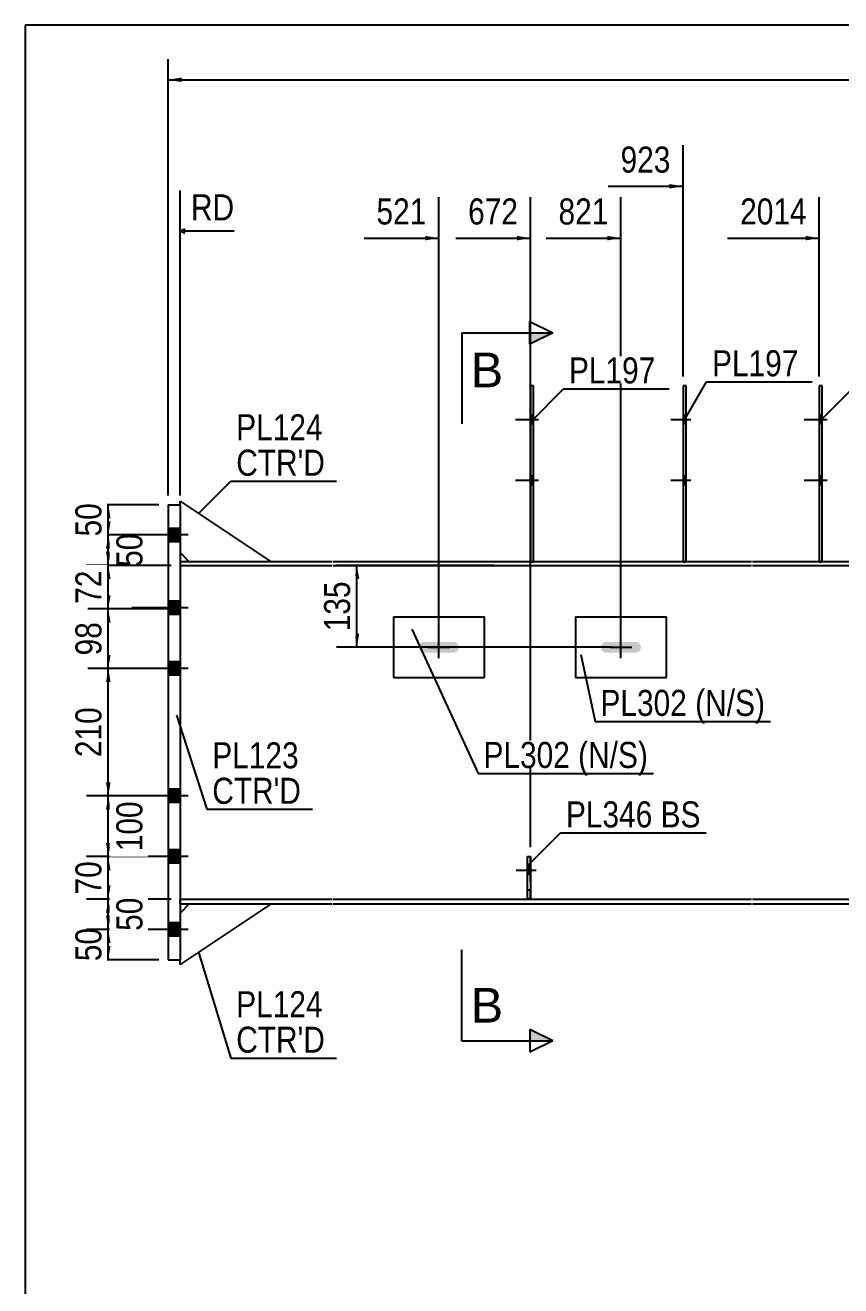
# Model space of a CAD drawing. Header units: millimetres. Extents: x -20 to 383, y -199 to 78.
# Drawn here: x -17 to 72.6, y -60.8 to 77.7 of the extents above; entities that cross this region are included whole.
import ezdxf

# ---------------------------------------------------------------- set-up
doc = ezdxf.new("R2010")
doc.units = ezdxf.units.MM
doc.linetypes.add('DXK_LINE_DOT1', pattern=[1.8814, 0.9407, -0.9407])
doc.linetypes.add('DXK_LINE_DOT2', pattern=[3.9198, 1.9599, -1.9599])
doc.styles.add('Arial', font='ARIAL.TTF', dxfattribs={"height": 0.2})
doc.styles.add('Arial Narrow', font='ARIALN.TTF', dxfattribs={"height": 0.2})

# ---------------------------------------------------------------- blocks, each defined once
blk = doc.blocks.new('Unknown-623588473-1210')
at = {"color": 5, "linetype": 'Continuous'}
for p, q in [((382.97, 77.69), (-17.03, 77.69)), ((-17.03, 77.69), (-17.03, -199.31))]:
    blk.add_line(p, q, dxfattribs=at)
blk = doc.blocks.new('Part-623588473-1927 - 1523')
at = {"color": 2, "linetype": 'Continuous'}
for p, q in [((70.55, 38.07), (70.22, 38.07)), ((70.22, 38.07), (70.22, 18.73)), ((70.55, 18.73), (70.55, 38.07))]:
    blk.add_line(p, q, dxfattribs=at)
at = {"color": 7, "linetype": 'DXK_LINE_DOT1'}
blk.add_line((70.22, 18.73), (70.55, 18.73), dxfattribs=at)
blk = doc.blocks.new('Part-623588473-1552 - 1523')
at = {"color": 2, "linetype": 'Continuous'}
for p, q in [((16.67, 18.73), (0, 18.73)), ((0, 18.33), (16.67, 18.33)), ((62.78, 18.73), (16.77, 18.73)), ((16.77, 18.33), (62.78, 18.33)), ((77.75, 18.73), (62.88, 18.73)), ((62.88, 18.33), (77.75, 18.33)), ((91.18, 18.73), (77.85, 18.73)), ((77.85, 18.33), (91.18, 18.33)), ((109.19, 18.73), (91.28, 18.73)), ((91.28, 18.33), (109.19, 18.33)), ((124.16, 18.73), (109.29, 18.73)), ((109.29, 18.33), (124.16, 18.33)), ((130.93, 18.73), (124.26, 18.73)), ((124.26, 18.33), (130.93, 18.33)), ((130.93, 18.33), (130.93, 18.73))]:
    blk.add_line(p, q, dxfattribs=at)
at = {"color": 7, "linetype": 'DXK_LINE_DOT1'}
blk.add_line((0, 18.73), (0, 18.33), dxfattribs=at)
blk = doc.blocks.new('Part-623588473-1623 - 1523')
at = {"color": 2, "linetype": 'Continuous'}
for p, q in [((0, -18.33), (16.67, -18.33)), ((0, -18.87), (16.67, -18.87)), ((16.77, -18.33), (62.78, -18.33)), ((16.77, -18.87), (62.78, -18.87)), ((62.88, -18.33), (77.75, -18.33)), ((62.88, -18.87), (77.75, -18.87)), ((77.85, -18.33), (91.18, -18.33)), ((77.85, -18.87), (91.18, -18.87)), ((91.28, -18.33), (97.95, -18.33)), ((91.28, -18.87), (97.95, -18.87)), ((97.95, -18.87), (97.95, -18.33))]:
    blk.add_line(p, q, dxfattribs=at)
at = {"color": 7, "linetype": 'DXK_LINE_DOT1'}
blk.add_line((0, -18.87), (0, -18.33), dxfattribs=at)
blk = doc.blocks.new('Bolt-623588473-2254 - 1523')
at = {"linetype": 'Continuous'}
for points in [[(70.55, 33.87), (70.55, 34.8), (70.22, 34.8), (70.22, 33.87)], [(70.55, 33.87), (70.55, 34.8), (70.22, 34.8), (70.22, 33.87)], [(70.55, 27.2), (70.55, 28.13), (70.22, 28.13), (70.22, 27.2)], [(70.55, 27.2), (70.55, 28.13), (70.22, 28.13), (70.22, 27.2)]]:
    blk.add_hatch(color=3, dxfattribs=at).paths.add_polyline_path(points)
at = {"color": 3, "linetype": 'Continuous'}
for p, q in [((70.55, 34.8), (70.22, 34.8)), ((70.55, 34.8), (70.22, 34.8)), ((71.08, 34.33), (68.55, 34.33)), ((71.08, 34.33), (68.55, 34.33)), ((70.55, 33.87), (70.22, 33.87)), ((70.55, 33.87), (70.22, 33.87)), ((70.55, 28.13), (70.22, 28.13)), ((70.55, 28.13), (70.22, 28.13)), ((71.08, 27.67), (68.55, 27.67)), ((71.08, 27.67), (68.55, 27.67)), ((70.55, 27.2), (70.22, 27.2)), ((70.55, 27.2), (70.22, 27.2))]:
    blk.add_line(p, q, dxfattribs=at)
blk = doc.blocks.new('Part-623588473-1807 - 1523')
at = {"color": 2, "linetype": 'Continuous'}
for p, q in [((-1.33, 25), (0, 25)), ((-1.33, 25), (-1.33, -25)), ((0, 25), (0, -25)), ((-1.33, -25), (0, -25))]:
    blk.add_line(p, q, dxfattribs=at)
blk = doc.blocks.new('Part-623588473-1836 - 1523')
at = {"color": 2, "linetype": 'Continuous'}
for p, q in [((0, 25), (0, 25.4)), ((0, 25.4), (10, 18.73)), ((0, 19.73), (1, 18.73))]:
    blk.add_line(p, q, dxfattribs=at)
at = {"color": 7, "linetype": 'DXK_LINE_DOT1'}
for p, q in [((0, 25), (0, 19.73)), ((10, 18.73), (1, 18.73))]:
    blk.add_line(p, q, dxfattribs=at)
blk = doc.blocks.new('Part-623588473-1841 - 1523')
at = {"color": 2, "linetype": 'Continuous'}
for p, q in [((10, -18.87), (0, -25.53)), ((1, -18.87), (0, -19.87)), ((0, -25.53), (0, -25))]:
    blk.add_line(p, q, dxfattribs=at)
at = {"color": 7, "linetype": 'DXK_LINE_DOT1'}
for p, q in [((1, -18.87), (10, -18.87)), ((0, -19.87), (0, -25))]:
    blk.add_line(p, q, dxfattribs=at)
blk = doc.blocks.new('Part-623588473-1856 - 1523')
at = {"color": 2, "linetype": 'Continuous'}
for p, q in [((43.43, 12.67), (53.43, 12.67)), ((43.43, 12.67), (43.43, 6)), ((53.43, 6), (53.43, 12.67)), ((43.43, 6), (53.43, 6))]:
    blk.add_line(p, q, dxfattribs=at)
blk = doc.blocks.new('Bolt-623588473-7338 - 1523')
at = {"color": 3, "linetype": 'DXK_LINE_DOT2'}
for p, q in [((39.13, -15.18), (36.93, -15.18)), ((38.5, -14.71), (38.17, -14.71)), ((38.5, -15.65), (38.17, -15.65))]:
    blk.add_line(p, q, dxfattribs=at)
blk = doc.blocks.new('Part-623588473-2072 - 1523')
at = {"color": 2, "linetype": 'Continuous'}
for p, q in [((55.58, 38.07), (55.25, 38.07)), ((55.25, 38.07), (55.25, 18.73)), ((55.58, 18.73), (55.58, 38.07))]:
    blk.add_line(p, q, dxfattribs=at)
at = {"color": 7, "linetype": 'DXK_LINE_DOT1'}
blk.add_line((55.25, 18.73), (55.58, 18.73), dxfattribs=at)
blk = doc.blocks.new('Part-623588473-2144 - 1523')
at = {"color": 7, "linetype": 'DXK_LINE_DOT1'}
for p, q in [((0, 18.33), (0, -18.33)), ((0, 18.33), (16.67, 18.33)), ((16.77, 18.33), (62.78, 18.33)), ((62.88, 18.33), (77.75, 18.33)), ((77.85, 18.33), (84.52, 18.33)), ((0, -18.33), (16.67, -18.33)), ((16.77, -18.33), (62.78, -18.33)), ((62.88, -18.33), (77.75, -18.33)), ((77.85, -18.33), (84.52, -18.33))]:
    blk.add_line(p, q, dxfattribs=at)
at = {"color": 2, "linetype": 'Continuous'}
blk.add_line((84.52, 18.33), (84.52, -18.33), dxfattribs=at)
blk = doc.blocks.new('Bolt-623588473-2148 - 1523')
at = {"linetype": 'Continuous'}
for points in [[(-1.33, 22.4), (-1.33, 20.93), (0, 20.93), (0, 22.4)], [(-1.33, 22.4), (-1.33, 20.93), (0, 20.93), (0, 22.4)], [(-1.33, 14.4), (-1.33, 12.93), (0, 12.93), (0, 14.4)], [(-1.33, 14.4), (-1.33, 12.93), (0, 12.93), (0, 14.4)], [(-1.33, 7.73), (-1.33, 6.27), (0, 6.27), (0, 7.73)], [(-1.33, 7.73), (-1.33, 6.27), (0, 6.27), (0, 7.73)], [(-1.33, -6.27), (-1.33, -7.73), (0, -7.73), (0, -6.27)], [(-1.33, -6.27), (-1.33, -7.73), (0, -7.73), (0, -6.27)], [(-1.33, -12.93), (-1.33, -14.4), (0, -14.4), (0, -12.93)], [(-1.33, -12.93), (-1.33, -14.4), (0, -14.4), (0, -12.93)], [(-1.33, -20.93), (-1.33, -22.4), (0, -22.4), (0, -20.93)], [(-1.33, -20.93), (-1.33, -22.4), (0, -22.4), (0, -20.93)]]:
    blk.add_hatch(color=3, dxfattribs=at).paths.add_polyline_path(points)
at = {"color": 3, "linetype": 'Continuous'}
for p, q in [((0, 22.4), (-1.33, 22.4)), ((0, 22.4), (-1.33, 22.4)), ((0.89, 21.67), (-5.33, 21.67)), ((0.89, 21.67), (-5.33, 21.67)), ((0, 20.93), (-1.33, 20.93)), ((0, 20.93), (-1.33, 20.93)), ((0, 14.4), (-1.33, 14.4)), ((0, 14.4), (-1.33, 14.4)), ((0.89, 13.67), (-5.33, 13.67)), ((0.89, 13.67), (-5.33, 13.67)), ((0, 12.93), (-1.33, 12.93)), ((0, 12.93), (-1.33, 12.93)), ((0.89, 7), (-5.33, 7)), ((0.89, 7), (-5.33, 7)), ((0, 7.73), (-1.33, 7.73)), ((0, 7.73), (-1.33, 7.73)), ((0, 6.27), (-1.33, 6.27)), ((0, 6.27), (-1.33, 6.27)), ((0, -6.27), (-1.33, -6.27)), ((0, -6.27), (-1.33, -6.27)), ((0.89, -7), (-5.33, -7)), ((0.89, -7), (-5.33, -7)), ((0, -7.73), (-1.33, -7.73)), ((0, -7.73), (-1.33, -7.73)), ((0.89, -13.67), (-5.33, -13.67)), ((0.89, -13.67), (-5.33, -13.67)), ((0, -12.93), (-1.33, -12.93)), ((0, -12.93), (-1.33, -12.93)), ((0, -14.4), (-1.33, -14.4)), ((0, -14.4), (-1.33, -14.4)), ((0.89, -21.67), (-5.33, -21.67)), ((0.89, -21.67), (-5.33, -21.67)), ((0, -20.93), (-1.33, -20.93)), ((0, -20.93), (-1.33, -20.93)), ((0, -22.4), (-1.33, -22.4)), ((0, -22.4), (-1.33, -22.4))]:
    blk.add_line(p, q, dxfattribs=at)
blk = doc.blocks.new('Bolt-623588473-2232 - 1523')
at = {"linetype": 'Continuous'}
blk.add_hatch(color=3, dxfattribs=at).paths.add_polyline_path([(30.46, 8.91), (30.59, 9.1), (30.63, 9.33), (30.59, 9.56), (30.46, 9.76), (30.26, 9.89), (30.03, 9.93), (26.83, 9.93), (26.6, 9.89), (26.41, 9.76), (26.28, 9.56), (26.23, 9.33), (26.28, 9.1), (26.41, 8.91), (26.6, 8.78), (26.83, 8.73), (30.03, 8.73), (30.26, 8.78)])
at = {"color": 3, "linetype": 'Continuous'}
for p, q in [((28.43, 8.13), (28.43, 10.53)), ((27.23, 9.33), (29.63, 9.33))]:
    blk.add_line(p, q, dxfattribs=at)
blk = doc.blocks.new('Bolt-623588473-2243 - 1523')
at = {"linetype": 'Continuous'}
for points in [[(55.58, 33.87), (55.58, 34.8), (55.25, 34.8), (55.25, 33.87)], [(55.58, 33.87), (55.58, 34.8), (55.25, 34.8), (55.25, 33.87)], [(55.58, 27.2), (55.58, 28.13), (55.25, 28.13), (55.25, 27.2)], [(55.58, 27.2), (55.58, 28.13), (55.25, 28.13), (55.25, 27.2)]]:
    blk.add_hatch(color=3, dxfattribs=at).paths.add_polyline_path(points)
at = {"color": 3, "linetype": 'Continuous'}
for p, q in [((55.58, 34.8), (55.25, 34.8)), ((55.58, 34.8), (55.25, 34.8)), ((56.12, 34.33), (53.92, 34.33)), ((56.12, 34.33), (53.92, 34.33)), ((55.58, 33.87), (55.25, 33.87)), ((55.58, 33.87), (55.25, 33.87)), ((55.58, 28.13), (55.25, 28.13)), ((55.58, 28.13), (55.25, 28.13)), ((56.12, 27.67), (53.92, 27.67)), ((56.12, 27.67), (53.92, 27.67)), ((55.58, 27.2), (55.25, 27.2)), ((55.58, 27.2), (55.25, 27.2))]:
    blk.add_line(p, q, dxfattribs=at)
blk = doc.blocks.new('Bolt-623588473-2257 - 1523')
at = {"linetype": 'Continuous'}
blk.add_hatch(color=3, dxfattribs=at).paths.add_polyline_path([(50.46, 8.91), (50.59, 9.1), (50.63, 9.33), (50.59, 9.56), (50.46, 9.76), (50.26, 9.89), (50.03, 9.93), (46.83, 9.93), (46.6, 9.89), (46.41, 9.76), (46.28, 9.56), (46.23, 9.33), (46.28, 9.1), (46.41, 8.91), (46.6, 8.78), (46.83, 8.73), (50.03, 8.73), (50.26, 8.78)])
at = {"color": 3, "linetype": 'Continuous'}
for p, q in [((48.43, 8.13), (48.43, 10.53)), ((47.23, 9.33), (49.63, 9.33))]:
    blk.add_line(p, q, dxfattribs=at)
blk = doc.blocks.new('Part-623588473-7330 - 1523')
at = {"color": 2, "linetype": 'Continuous'}
for p, q in [((38.83, 38.07), (38.5, 38.07)), ((38.5, 38.07), (38.5, 18.73)), ((38.83, 18.73), (38.83, 38.07))]:
    blk.add_line(p, q, dxfattribs=at)
at = {"color": 7, "linetype": 'DXK_LINE_DOT1'}
blk.add_line((38.5, 18.73), (38.83, 18.73), dxfattribs=at)
blk = doc.blocks.new('Part-623588473-7331 - 1523')
at = {"color": 7, "linetype": 'DXK_LINE_DOT1'}
for p, q in [((38.17, -18.31), (38.17, -13.65)), ((38.17, -13.65), (38.5, -13.65)), ((38.5, -18.31), (38.5, -13.65)), ((38.17, -17.31), (38.5, -17.31)), ((38.5, -18.31), (38.17, -18.31))]:
    blk.add_line(p, q, dxfattribs=at)
blk = doc.blocks.new('Part-623588473-7334 - 1523')
at = {"color": 2, "linetype": 'Continuous'}
for p, q in [((38.17, -18.31), (38.17, -13.65)), ((38.17, -13.65), (38.5, -13.65)), ((38.5, -13.65), (38.5, -18.31)), ((38.5, -18.31), (38.17, -18.31))]:
    blk.add_line(p, q, dxfattribs=at)
blk = doc.blocks.new('Bolt-623588473-7337 - 1523')
at = {"linetype": 'Continuous'}
for points in [[(38.83, 33.87), (38.83, 34.8), (38.5, 34.8), (38.5, 33.87)], [(38.83, 33.87), (38.83, 34.8), (38.5, 34.8), (38.5, 33.87)], [(38.83, 27.2), (38.83, 28.13), (38.5, 28.13), (38.5, 27.2)], [(38.83, 27.2), (38.83, 28.13), (38.5, 28.13), (38.5, 27.2)]]:
    blk.add_hatch(color=3, dxfattribs=at).paths.add_polyline_path(points)
at = {"color": 3, "linetype": 'Continuous'}
for p, q in [((38.83, 34.8), (38.5, 34.8)), ((38.83, 34.8), (38.5, 34.8)), ((39.37, 34.33), (36.83, 34.33)), ((39.37, 34.33), (36.83, 34.33)), ((38.83, 33.87), (38.5, 33.87)), ((38.83, 33.87), (38.5, 33.87)), ((38.83, 28.13), (38.5, 28.13)), ((38.83, 28.13), (38.5, 28.13)), ((39.37, 27.67), (36.83, 27.67)), ((39.37, 27.67), (36.83, 27.67)), ((38.83, 27.2), (38.5, 27.2)), ((38.83, 27.2), (38.5, 27.2))]:
    blk.add_line(p, q, dxfattribs=at)
blk = doc.blocks.new('Bolt-623588473-7341 - 1523')
at = {"linetype": 'Continuous'}
blk.add_hatch(color=3, dxfattribs=at).paths.add_polyline_path([(38.5, -15.65), (38.5, -14.71), (38.17, -14.71), (38.17, -15.65)])
at = {"color": 3, "linetype": 'Continuous'}
for p, q in [((39.13, -15.18), (36.93, -15.18)), ((38.5, -14.71), (38.17, -14.71)), ((38.5, -15.65), (38.17, -15.65))]:
    blk.add_line(p, q, dxfattribs=at)
blk = doc.blocks.new('Part-623588473-8594 - 1523')
at = {"color": 2, "linetype": 'Continuous'}
for p, q in [((23.43, 12.67), (33.43, 12.67)), ((23.43, 12.67), (23.43, 6)), ((33.43, 6), (33.43, 12.67)), ((23.43, 6), (33.43, 6))]:
    blk.add_line(p, q, dxfattribs=at)
blk = doc.blocks.new('StraightDimension-623588473-7912 - 1523')
at = {"linetype": 'Continuous'}
for points in [[(-8.15, 20.17), (-7.9, 21.67), (-7.65, 20.17)], [(-7.65, 19.83), (-7.9, 18.33), (-8.15, 19.83)]]:
    blk.add_hatch(color=7, dxfattribs=at).paths.add_polyline_path(points)
at = {"color": 7, "linetype": 'Continuous'}
for p, q in [((-1, 21.67), (-10.3, 21.67)), ((-7.9, 18.33), (-7.9, 21.67)), ((-1, 18.33), (-10.3, 18.33))]:
    blk.add_line(p, q, dxfattribs=at)
at = {"color": 0}
blk.add_wipeout([(-3.55, 22.43), (-7.75, 22.43), (-7.75, 17.57), (-3.55, 17.57)], dxfattribs=at)
at = {"color": 3, "style": 'Arial Narrow'}
blk.add_text('50', height=2.863, rotation=90.0002, dxfattribs=at).set_placement((-4.15, 18.17))
blk = doc.blocks.new('StraightDimension-623588473-2506 - 1523')
at = {"linetype": 'Continuous'}
for points in [[(-8.15, 16.83), (-7.9, 18.33), (-7.65, 16.83)], [(-7.65, 15.04), (-7.9, 13.54), (-8.15, 15.04)]]:
    blk.add_hatch(color=7, dxfattribs=at).paths.add_polyline_path(points)
at = {"color": 7, "linetype": 'Continuous'}
for p, q in [((-1, 18.33), (-10.15, 18.33)), ((-7.9, 13.54), (-7.9, 18.33)), ((-1, 13.54), (-10.15, 13.54))]:
    blk.add_line(p, q, dxfattribs=at)
at = {"color": 0}
blk.add_wipeout([(-8.05, 18.36), (-12.25, 18.36), (-12.25, 13.51), (-8.05, 13.51)], dxfattribs=at)
at = {"color": 3, "style": 'Arial Narrow'}
blk.add_text('72', height=2.863, rotation=90.0002, dxfattribs=at).set_placement((-8.65, 14.11))
blk = doc.blocks.new('StraightDimension-623588473-2442 - 1523')
at = {"linetype": 'Continuous'}
for points in [[(-8.15, -23.17), (-7.9, -21.67), (-7.65, -23.17)], [(-7.65, -23.5), (-7.9, -25), (-8.15, -23.5)]]:
    blk.add_hatch(color=7, dxfattribs=at).paths.add_polyline_path(points)
at = {"color": 7, "linetype": 'Continuous'}
for p, q in [((-1, -21.67), (-10.15, -21.67)), ((-7.9, -25), (-7.9, -21.67)), ((-2.33, -25), (-10.15, -25))]:
    blk.add_line(p, q, dxfattribs=at)
at = {"color": 0}
blk.add_wipeout([(-8.05, -20.91), (-12.25, -20.91), (-12.25, -25.76), (-8.05, -25.76)], dxfattribs=at)
at = {"color": 3, "style": 'Arial Narrow'}
blk.add_text('50', height=2.863, rotation=90.0002, dxfattribs=at).set_placement((-8.65, -25.16))
blk = doc.blocks.new('StraightDimension-623588473-2474 - 1523')
at = {"linetype": 'Continuous'}
for points in [[(-8.15, -15.17), (-7.9, -13.67), (-7.65, -15.17)], [(-7.65, -16.83), (-7.9, -18.33), (-8.15, -16.83)]]:
    blk.add_hatch(color=7, dxfattribs=at).paths.add_polyline_path(points)
at = {"color": 7, "linetype": 'Continuous'}
for p, q in [((-1, -13.67), (-10.15, -13.67)), ((-7.9, -18.33), (-7.9, -13.67)), ((-1, -18.33), (-10.15, -18.33))]:
    blk.add_line(p, q, dxfattribs=at)
at = {"color": 0}
blk.add_wipeout([(-8.05, -13.58), (-12.25, -13.58), (-12.25, -18.43), (-8.05, -18.43)], dxfattribs=at)
at = {"color": 3, "style": 'Arial Narrow'}
blk.add_text('70', height=2.863, rotation=90.0002, dxfattribs=at).set_placement((-8.65, -17.83))
blk = doc.blocks.new('StraightDimension-623588473-2481 - 1523')
at = {"linetype": 'Continuous'}
for points in [[(-8.15, -8.5), (-7.9, -7), (-7.65, -8.5)], [(-7.65, -12.17), (-7.9, -13.67), (-8.15, -12.17)]]:
    blk.add_hatch(color=7, dxfattribs=at).paths.add_polyline_path(points)
at = {"color": 7, "linetype": 'Continuous'}
for p, q in [((-1, -7), (-10.3, -7)), ((-7.9, -13.67), (-7.9, -7)), ((-1, -13.67), (-10.3, -13.67))]:
    blk.add_line(p, q, dxfattribs=at)
at = {"color": 0}
blk.add_wipeout([(-3.55, -6.99), (-7.75, -6.99), (-7.75, -13.68), (-3.55, -13.68)], dxfattribs=at)
at = {"color": 3, "style": 'Arial Narrow'}
blk.add_text('100', height=2.863, rotation=90.0002, dxfattribs=at).set_placement((-4.15, -13.08))
blk = doc.blocks.new('StraightDimension-623588473-2490 - 1523')
at = {"linetype": 'Continuous'}
for points in [[(-8.15, 5.5), (-7.9, 7), (-7.65, 5.5)], [(-7.65, -5.5), (-7.9, -7), (-8.15, -5.5)]]:
    blk.add_hatch(color=7, dxfattribs=at).paths.add_polyline_path(points)
at = {"color": 7, "linetype": 'Continuous'}
for p, q in [((-1, 7), (-10.15, 7)), ((-7.9, -7), (-7.9, 7)), ((-1, -7), (-10.15, -7))]:
    blk.add_line(p, q, dxfattribs=at)
at = {"color": 0}
blk.add_wipeout([(-8.05, 3.34), (-12.25, 3.34), (-12.25, -3.34), (-8.05, -3.34)], dxfattribs=at)
at = {"color": 3, "style": 'Arial Narrow'}
blk.add_text('210', height=2.863, rotation=90.0002, dxfattribs=at).set_placement((-8.65, -2.74))
blk = doc.blocks.new('StraightDimension-623588473-2497 - 1523')
at = {"linetype": 'Continuous'}
for points in [[(-8.15, 12.04), (-7.9, 13.54), (-7.65, 12.04)], [(-7.65, 8.5), (-7.9, 7), (-8.15, 8.5)]]:
    blk.add_hatch(color=7, dxfattribs=at).paths.add_polyline_path(points)
at = {"color": 7, "linetype": 'Continuous'}
for p, q in [((-1, 13.54), (-10.15, 13.54)), ((-7.9, 7), (-7.9, 13.54)), ((-1, 7), (-10.15, 7))]:
    blk.add_line(p, q, dxfattribs=at)
at = {"color": 0}
blk.add_wipeout([(-8.05, 12.7), (-12.25, 12.7), (-12.25, 7.84), (-8.05, 7.84)], dxfattribs=at)
at = {"color": 3, "style": 'Arial Narrow'}
blk.add_text('98', height=2.863, rotation=90.0002, dxfattribs=at).set_placement((-8.65, 8.44))
blk = doc.blocks.new('StraightDimension-623588473-2529 - 1523')
at = {"linetype": 'Continuous'}
for points in [[(-8.15, 23.5), (-7.9, 25), (-7.65, 23.5)], [(-7.65, 23.17), (-7.9, 21.67), (-8.15, 23.17)]]:
    blk.add_hatch(color=7, dxfattribs=at).paths.add_polyline_path(points)
at = {"color": 7, "linetype": 'Continuous'}
for p, q in [((-2.33, 25), (-10.15, 25)), ((-7.9, 21.67), (-7.9, 25)), ((-1, 21.67), (-10.15, 21.67))]:
    blk.add_line(p, q, dxfattribs=at)
at = {"color": 0}
blk.add_wipeout([(-8.05, 25.76), (-12.25, 25.76), (-12.25, 20.91), (-8.05, 20.91)], dxfattribs=at)
at = {"color": 3, "style": 'Arial Narrow'}
blk.add_text('50', height=2.863, rotation=90.0002, dxfattribs=at).set_placement((-8.65, 21.51))
blk = doc.blocks.new('StraightDimension-623588473-2557 - 1523')
at = {"linetype": 'Continuous'}
for points in [[(19.17, 16.83), (19.42, 18.33), (19.67, 16.83)], [(19.67, 10.83), (19.42, 9.33), (19.17, 10.83)]]:
    blk.add_hatch(color=7, dxfattribs=at).paths.add_polyline_path(points)
at = {"color": 7, "linetype": 'Continuous'}
for p, q in [((34.46, 18.33), (17.17, 18.33)), ((19.42, 9.33), (19.42, 18.33)), ((47.43, 9.33), (17.17, 9.33))]:
    blk.add_line(p, q, dxfattribs=at)
at = {"color": 0}
blk.add_wipeout([(19.27, 17.18), (15.07, 17.18), (15.07, 10.49), (19.27, 10.49)], dxfattribs=at)
at = {"color": 3, "style": 'Arial Narrow'}
blk.add_text('135', height=2.863, rotation=90.0002, dxfattribs=at).set_placement((18.67, 11.09))
blk = doc.blocks.new('StraightDimension-623588473-2906 - 1523')
at = {"linetype": 'Continuous'}
blk.add_hatch(color=7, dxfattribs=at).paths.add_polyline_path([(0.17, 71.44), (-1.33, 71.69), (0.17, 71.94)])
at = {"color": 7, "linetype": 'Continuous'}
for p, q in [((-1.33, 26), (-1.33, 73.94)), ((-1.33, 71.69), (348.48, 71.69))]:
    blk.add_line(p, q, dxfattribs=at)
blk = doc.blocks.new('StraightDimension-623588473-7021 - 1523')
at = {"linetype": 'Continuous'}
blk.add_hatch(color=7, dxfattribs=at).paths.add_polyline_path([(68.72, 54.54), (70.22, 54.29), (68.72, 54.04)])
at = {"color": 7, "linetype": 'Continuous'}
for p, q in [((70.22, 39.07), (70.22, 58.79)), ((60.15, 54.29), (70.22, 54.29))]:
    blk.add_line(p, q, dxfattribs=at)
at = {"color": 0}
blk.add_wipeout([(69.44, 55.19), (69.44, 59.39), (60.93, 59.39), (60.93, 55.19)], dxfattribs=at)
at = {"color": 3, "style": 'Arial Narrow'}
blk.add_text('2014', height=2.863, dxfattribs=at).set_placement((61.53, 55.79))
blk = doc.blocks.new('StraightDimension-623588473-7022 - 1523')
at = {"linetype": 'Continuous'}
blk.add_hatch(color=7, dxfattribs=at).paths.add_polyline_path([(53.75, 60.24), (55.25, 59.99), (53.75, 59.74)])
at = {"color": 7, "linetype": 'Continuous'}
for p, q in [((55.25, 39.07), (55.25, 64.49)), ((47.02, 59.99), (55.25, 59.99))]:
    blk.add_line(p, q, dxfattribs=at)
at = {"color": 0}
blk.add_wipeout([(54.48, 60.89), (54.48, 65.09), (47.79, 65.09), (47.79, 60.89)], dxfattribs=at)
at = {"color": 3, "style": 'Arial Narrow'}
blk.add_text('923', height=2.863, dxfattribs=at).set_placement((48.39, 61.49))
blk = doc.blocks.new('StraightDimension-623588473-7023 - 1523')
at = {"linetype": 'Continuous'}
blk.add_hatch(color=7, dxfattribs=at).paths.add_polyline_path([(46.93, 54.54), (48.43, 54.29), (46.93, 54.04)])
at = {"color": 7, "linetype": 'Continuous'}
for p, q in [((48.43, 10.33), (48.43, 58.79)), ((40.2, 54.29), (48.43, 54.29))]:
    blk.add_line(p, q, dxfattribs=at)
at = {"color": 0}
blk.add_wipeout([(47.66, 55.19), (47.66, 59.39), (40.97, 59.39), (40.97, 55.19)], dxfattribs=at)
at = {"color": 3, "style": 'Arial Narrow'}
blk.add_text('821', height=2.863, dxfattribs=at).set_placement((41.57, 55.79))
blk = doc.blocks.new('StraightDimension-623588473-7024 - 1523')
at = {"linetype": 'Continuous'}
blk.add_hatch(color=7, dxfattribs=at).paths.add_polyline_path([(37, 54.54), (38.5, 54.29), (37, 54.04)])
at = {"color": 7, "linetype": 'Continuous'}
for p, q in [((38.5, -12.65), (38.5, 58.79)), ((30.27, 54.29), (38.5, 54.29))]:
    blk.add_line(p, q, dxfattribs=at)
at = {"color": 0}
blk.add_wipeout([(37.73, 55.19), (37.73, 59.39), (31.04, 59.39), (31.04, 55.19)], dxfattribs=at)
at = {"color": 3, "style": 'Arial Narrow'}
blk.add_text('672', height=2.863, dxfattribs=at).set_placement((31.64, 55.79))
blk = doc.blocks.new('StraightDimension-623588473-7025 - 1523')
at = {"linetype": 'Continuous'}
blk.add_hatch(color=7, dxfattribs=at).paths.add_polyline_path([(26.93, 54.54), (28.43, 54.29), (26.93, 54.04)])
at = {"color": 7, "linetype": 'Continuous'}
for p, q in [((28.43, 10.33), (28.43, 58.79)), ((20.2, 54.29), (28.43, 54.29))]:
    blk.add_line(p, q, dxfattribs=at)
at = {"color": 0, "linetype": 'Continuous'}
blk.add_wipeout([(6.53, 55.64), (6.53, 59.84), (0.59, 59.84), (0.59, 55.64)], dxfattribs=at)
at = {"color": 7, "linetype": 'Continuous'}
for p, q in [((0, 26), (0, 59.54)), ((0.5, 55.29), (0, 55.04)), ((0.5, 54.79), (0, 55.04)), ((5.93, 55.04), (0, 55.04))]:
    blk.add_line(p, q, dxfattribs=at)
at = {"color": 3, "linetype": 'Continuous', "style": 'Arial Narrow'}
blk.add_text('RD', height=2.863, dxfattribs=at).set_placement((1.19, 56.24))
at = {"color": 0}
blk.add_wipeout([(27.66, 55.19), (27.66, 59.39), (20.97, 59.39), (20.97, 55.19)], dxfattribs=at)
at = {"color": 3, "style": 'Arial Narrow'}
blk.add_text('521', height=2.863, dxfattribs=at).set_placement((21.57, 55.79))
blk = doc.blocks.new('StraightDimension-623588473-7913 - 1523')
at = {"linetype": 'Continuous'}
for points in [[(-8.15, -19.83), (-7.9, -18.33), (-7.65, -19.83)], [(-7.65, -20.17), (-7.9, -21.67), (-8.15, -20.17)]]:
    blk.add_hatch(color=7, dxfattribs=at).paths.add_polyline_path(points)
at = {"color": 7, "linetype": 'Continuous'}
for p, q in [((-1, -18.33), (-10.3, -18.33)), ((-7.9, -21.67), (-7.9, -18.33)), ((-1, -21.67), (-10.3, -21.67))]:
    blk.add_line(p, q, dxfattribs=at)
at = {"color": 0}
blk.add_wipeout([(-3.55, -17.57), (-7.75, -17.57), (-7.75, -22.43), (-3.55, -22.43)], dxfattribs=at)
at = {"color": 3, "style": 'Arial Narrow'}
blk.add_text('50', height=2.863, rotation=90.0002, dxfattribs=at).set_placement((-4.15, -21.83))
blk = doc.blocks.new('Mark-623588473-1803 - 1523')
at = {"color": 0}
for points in [[(13.04, -3.97), (13.04, -0.97), (3.53, -0.97), (3.53, -3.97)], [(13.29, -7.87), (13.29, -4.87), (3.53, -4.87), (3.53, -7.87)]]:
    blk.add_wipeout(points, dxfattribs=at)
for points in [[(13.04, -3.97), (13.04, -0.97), (3.53, -0.97), (3.53, -3.97)], [(13.29, -7.87), (13.29, -4.87), (3.53, -4.87), (3.53, -7.87)]]:
    blk.add_wipeout(points, dxfattribs=at)
at = {"color": 7, "linetype": 'Continuous'}
for p, q in [((-0.39, 1.88), (2.93, -8.47)), ((2.93, -8.47), (14.54, -8.47))]:
    blk.add_line(p, q, dxfattribs=at)
at = {"color": 3, "style": 'Arial Narrow'}
blk.add_text('PL123', height=2.863, dxfattribs=at).set_placement((3.53, -3.97))
at = {"color": 1, "style": 'Arial Narrow'}
blk.add_text("CTR'D", height=2.863, dxfattribs=at).set_placement((3.53, -7.87))
blk = doc.blocks.new('Mark-623588473-1837 - 1523')
at = {"color": 0}
for points in [[(15.66, -31.32), (15.66, -28.32), (6.16, -28.32), (6.16, -31.32)], [(15.91, -35.22), (15.91, -32.22), (6.16, -32.22), (6.16, -35.22)]]:
    blk.add_wipeout(points, dxfattribs=at)
for points in [[(15.66, -31.32), (15.66, -28.32), (6.16, -28.32), (6.16, -31.32)], [(15.91, -35.22), (15.91, -32.22), (6.16, -32.22), (6.16, -35.22)]]:
    blk.add_wipeout(points, dxfattribs=at)
at = {"color": 7, "linetype": 'Continuous'}
for p, q in [((2.02, -24.18), (5.56, -35.82)), ((5.56, -35.82), (17.16, -35.82))]:
    blk.add_line(p, q, dxfattribs=at)
at = {"color": 3, "style": 'Arial Narrow'}
blk.add_text('PL124', height=2.863, dxfattribs=at).set_placement((6.16, -31.32))
at = {"color": 1, "style": 'Arial Narrow'}
blk.add_text("CTR'D", height=2.863, dxfattribs=at).set_placement((6.16, -35.22))
blk = doc.blocks.new('Mark-623588473-1832 - 1523')
at = {"color": 0}
for points in [[(15.66, 32.08), (15.66, 35.08), (6.16, 35.08), (6.16, 32.08)], [(15.91, 28.18), (15.91, 31.18), (6.16, 31.18), (6.16, 28.18)]]:
    blk.add_wipeout(points, dxfattribs=at)
for points in [[(15.66, 32.08), (15.66, 35.08), (6.16, 35.08), (6.16, 32.08)], [(15.91, 28.18), (15.91, 31.18), (6.16, 31.18), (6.16, 28.18)]]:
    blk.add_wipeout(points, dxfattribs=at)
at = {"color": 7, "linetype": 'Continuous'}
for p, q in [((2.02, 24.05), (5.56, 27.58)), ((5.56, 27.58), (17.16, 27.58))]:
    blk.add_line(p, q, dxfattribs=at)
at = {"color": 3, "style": 'Arial Narrow'}
blk.add_text('PL124', height=2.863, dxfattribs=at).set_placement((6.16, 32.08))
at = {"color": 1, "style": 'Arial Narrow'}
blk.add_text("CTR'D", height=2.863, dxfattribs=at).set_placement((6.16, 28.18))
blk = doc.blocks.new('Mark-623588473-1852 - 1523')
at = {"color": 0}
for points in [[(55.69, 1.79), (55.69, 4.79), (46.18, 4.79), (46.18, 1.79)], [(64.25, 1.79), (64.25, 4.79), (56.59, 4.79), (56.59, 1.79)]]:
    blk.add_wipeout(points, dxfattribs=at)
for points in [[(55.69, 1.79), (55.69, 4.79), (46.18, 4.79), (46.18, 1.79)], [(64.25, 1.79), (64.25, 4.79), (56.59, 4.79), (56.59, 1.79)]]:
    blk.add_wipeout(points, dxfattribs=at)
at = {"color": 7, "linetype": 'Continuous'}
for p, q in [((44.01, 8.53), (45.58, 1.19)), ((45.58, 1.19), (64.85, 1.19))]:
    blk.add_line(p, q, dxfattribs=at)
at = {"color": 3, "style": 'Arial Narrow'}
for s, p in [('PL302', (46.18, 1.79)), ('(N/', (56.59, 1.79)), ('S)', (60.97, 1.79))]:
    blk.add_text(s, height=2.863, dxfattribs=at).set_placement(p)
blk = doc.blocks.new('Mark-623588473-1923 - 1523')
at = {"color": 0}
blk.add_wipeout([(83.94, 38.32), (83.94, 41.32), (74.44, 41.32), (74.44, 38.32)], dxfattribs=at)
blk.add_wipeout([(83.94, 38.32), (83.94, 41.32), (74.44, 41.32), (74.44, 38.32)], dxfattribs=at)
at = {"color": 7, "linetype": 'Continuous'}
for p, q in [((70.3, 34.18), (73.84, 37.72)), ((73.84, 37.72), (85.44, 37.72))]:
    blk.add_line(p, q, dxfattribs=at)
at = {"color": 3, "style": 'Arial Narrow'}
blk.add_text('PL197', height=2.863, dxfattribs=at).set_placement((74.44, 38.32))
blk = doc.blocks.new('Mark-623588473-2068 - 1523')
at = {"color": 0}
blk.add_wipeout([(67.94, 39.11), (67.94, 42.11), (58.44, 42.11), (58.44, 39.11)], dxfattribs=at)
blk.add_wipeout([(67.94, 39.11), (67.94, 42.11), (58.44, 42.11), (58.44, 39.11)], dxfattribs=at)
at = {"color": 7, "linetype": 'Continuous'}
for p, q in [((55.34, 34.18), (57.84, 38.51)), ((57.84, 38.51), (69.44, 38.51))]:
    blk.add_line(p, q, dxfattribs=at)
at = {"color": 3, "style": 'Arial Narrow'}
blk.add_text('PL197', height=2.863, dxfattribs=at).set_placement((58.44, 39.11))
blk = doc.blocks.new('SectionMark-623588473-2916 - 1523')
at = {"linetype": 'Continuous'}
for points in [[(38.43, 42.64), (38.43, 43.89), (40.93, 43.89)], [(38.43, -33.91), (38.43, -32.66), (40.93, -33.91)]]:
    blk.add_hatch(color=30, dxfattribs=at).paths.add_polyline_path(points)
at = {"color": 30, "linetype": 'Continuous'}
for p, q in [((38.43, 42.64), (38.43, 45.14)), ((38.43, 45.14), (40.93, 43.89)), ((30.93, 43.89), (30.93, 33.89)), ((30.93, 43.89), (40.93, 43.89)), ((40.93, 43.89), (38.43, 42.64)), ((30.93, -33.91), (30.93, -23.91)), ((40.93, -33.91), (38.43, -32.66)), ((38.43, -32.66), (38.43, -35.16)), ((30.93, -33.91), (40.93, -33.91)), ((40.93, -33.91), (38.43, -35.16))]:
    blk.add_line(p, q, dxfattribs=at)
at = {"color": 0, "linetype": 'Continuous'}
for points in [[(35.49, 37.89), (35.49, 41.89), (31.93, 41.89), (31.93, 37.89)], [(35.49, -31.91), (35.49, -27.91), (31.93, -27.91), (31.93, -31.91)]]:
    blk.add_wipeout(points, dxfattribs=at)
at = {"color": 96, "linetype": 'Continuous', "style": 'Arial'}
for p in [(31.93, 37.89), (31.93, -31.91)]:
    blk.add_text('B', height=3.82, dxfattribs=at).set_placement(p)
blk = doc.blocks.new('Mark-623588473-7458 - 1523')
at = {"color": 0}
blk.add_wipeout([(52.23, 38.32), (52.23, 41.32), (42.72, 41.32), (42.72, 38.32)], dxfattribs=at)
blk.add_wipeout([(52.23, 38.32), (52.23, 41.32), (42.72, 41.32), (42.72, 38.32)], dxfattribs=at)
at = {"color": 7, "linetype": 'Continuous'}
for p, q in [((38.59, 34.18), (42.12, 37.72)), ((42.12, 37.72), (53.73, 37.72))]:
    blk.add_line(p, q, dxfattribs=at)
at = {"color": 3, "style": 'Arial Narrow'}
blk.add_text('PL197', height=2.863, dxfattribs=at).set_placement((42.72, 38.32))
blk = doc.blocks.new('MarkSet-623588473-7453 - 1523')
at = {"color": 0}
for points in [[(51.89, -10.46), (51.89, -7.46), (42.39, -7.46), (42.39, -10.46)], [(57.18, -10.46), (57.18, -7.46), (52.79, -7.46), (52.79, -10.46)]]:
    blk.add_wipeout(points, dxfattribs=at)
for points in [[(51.89, -10.46), (51.89, -7.46), (42.39, -7.46), (42.39, -10.46)], [(57.18, -10.46), (57.18, -7.46), (52.79, -7.46), (52.79, -10.46)]]:
    blk.add_wipeout(points, dxfattribs=at)
at = {"color": 7, "linetype": 'Continuous'}
for p, q in [((38.25, -14.6), (41.79, -11.06)), ((41.79, -11.06), (57.78, -11.06))]:
    blk.add_line(p, q, dxfattribs=at)
at = {"color": 3, "style": 'Arial Narrow'}
for s, p in [('PL346', (42.39, -10.46)), ('BS', (52.79, -10.46))]:
    blk.add_text(s, height=2.863, dxfattribs=at).set_placement(p)
blk = doc.blocks.new('Mark-623588473-8613 - 1523')
at = {"color": 0}
for points in [[(42.83, -3.93), (42.83, -0.93), (33.33, -0.93), (33.33, -3.93)], [(51.4, -3.93), (51.4, -0.93), (43.73, -0.93), (43.73, -3.93)]]:
    blk.add_wipeout(points, dxfattribs=at)
for points in [[(42.83, -3.93), (42.83, -0.93), (33.33, -0.93), (33.33, -3.93)], [(51.4, -3.93), (51.4, -0.93), (43.73, -0.93), (43.73, -3.93)]]:
    blk.add_wipeout(points, dxfattribs=at)
at = {"color": 7, "linetype": 'Continuous'}
for p, q in [((25.45, 11.31), (32.73, -4.53)), ((32.73, -4.53), (52, -4.53))]:
    blk.add_line(p, q, dxfattribs=at)
at = {"color": 3, "style": 'Arial Narrow'}
for s, p in [('PL302', (33.33, -3.93)), ('(N/', (43.73, -3.93)), ('S)', (48.11, -3.93))]:
    blk.add_text(s, height=2.863, dxfattribs=at).set_placement(p)

msp = doc.modelspace()

# ---------------------------------------------------------------- block references
for name in ['Unknown-623588473-1210', 'Part-623588473-7330 - 1523', 'Part-623588473-2072 - 1523', 'Part-623588473-1927 - 1523', 'Bolt-623588473-7337 - 1523', 'Bolt-623588473-2243 - 1523', 'Bolt-623588473-2254 - 1523', 'Part-623588473-1807 - 1523', 'Part-623588473-1836 - 1523', 'Bolt-623588473-2148 - 1523', 'Part-623588473-1552 - 1523', 'Part-623588473-2144 - 1523', 'Part-623588473-8594 - 1523', 'Part-623588473-1856 - 1523', 'Bolt-623588473-2232 - 1523', 'Bolt-623588473-2257 - 1523', 'Part-623588473-7331 - 1523', 'Part-623588473-7334 - 1523', 'Bolt-623588473-7338 - 1523', 'Bolt-623588473-7341 - 1523', 'Part-623588473-1623 - 1523', 'Part-623588473-1841 - 1523']:
    msp.add_blockref(name, (0, 0))

# ---------------------------------------------------------------- next in the draw order: block references
for name in ['StraightDimension-623588473-7912 - 1523', 'StraightDimension-623588473-2557 - 1523', 'Mark-623588473-1852 - 1523', 'StraightDimension-623588473-2474 - 1523', 'StraightDimension-623588473-2442 - 1523', 'Mark-623588473-1837 - 1523']:
    msp.add_blockref(name, (0, 0))

# ---------------------------------------------------------------- next in the draw order: block references
for name in ['StraightDimension-623588473-2529 - 1523', 'StraightDimension-623588473-2506 - 1523', 'StraightDimension-623588473-2481 - 1523', 'StraightDimension-623588473-7913 - 1523']:
    msp.add_blockref(name, (0, 0))

# ---------------------------------------------------------------- next in the draw order: block references
for name in ['StraightDimension-623588473-2906 - 1523', 'StraightDimension-623588473-2490 - 1523']:
    msp.add_blockref(name, (0, 0))

# ---------------------------------------------------------------- next in the draw order: block references
for name in ['StraightDimension-623588473-7022 - 1523', 'StraightDimension-623588473-7025 - 1523', 'StraightDimension-623588473-7024 - 1523', 'StraightDimension-623588473-7021 - 1523', 'StraightDimension-623588473-2497 - 1523', 'Mark-623588473-1803 - 1523']:
    msp.add_blockref(name, (0, 0))

# ---------------------------------------------------------------- next in the draw order: block references
for name in ['StraightDimension-623588473-7023 - 1523', 'Mark-623588473-2068 - 1523', 'Mark-623588473-1923 - 1523', 'Mark-623588473-1832 - 1523']:
    msp.add_blockref(name, (0, 0))

# ---------------------------------------------------------------- next in the draw order: block references
msp.add_blockref('SectionMark-623588473-2916 - 1523', (0, 0))

# ---------------------------------------------------------------- next in the draw order: block references
for name in ['Mark-623588473-7458 - 1523', 'Mark-623588473-8613 - 1523', 'MarkSet-623588473-7453 - 1523']:
    msp.add_blockref(name, (0, 0))

doc.saveas('drawing.dxf')
